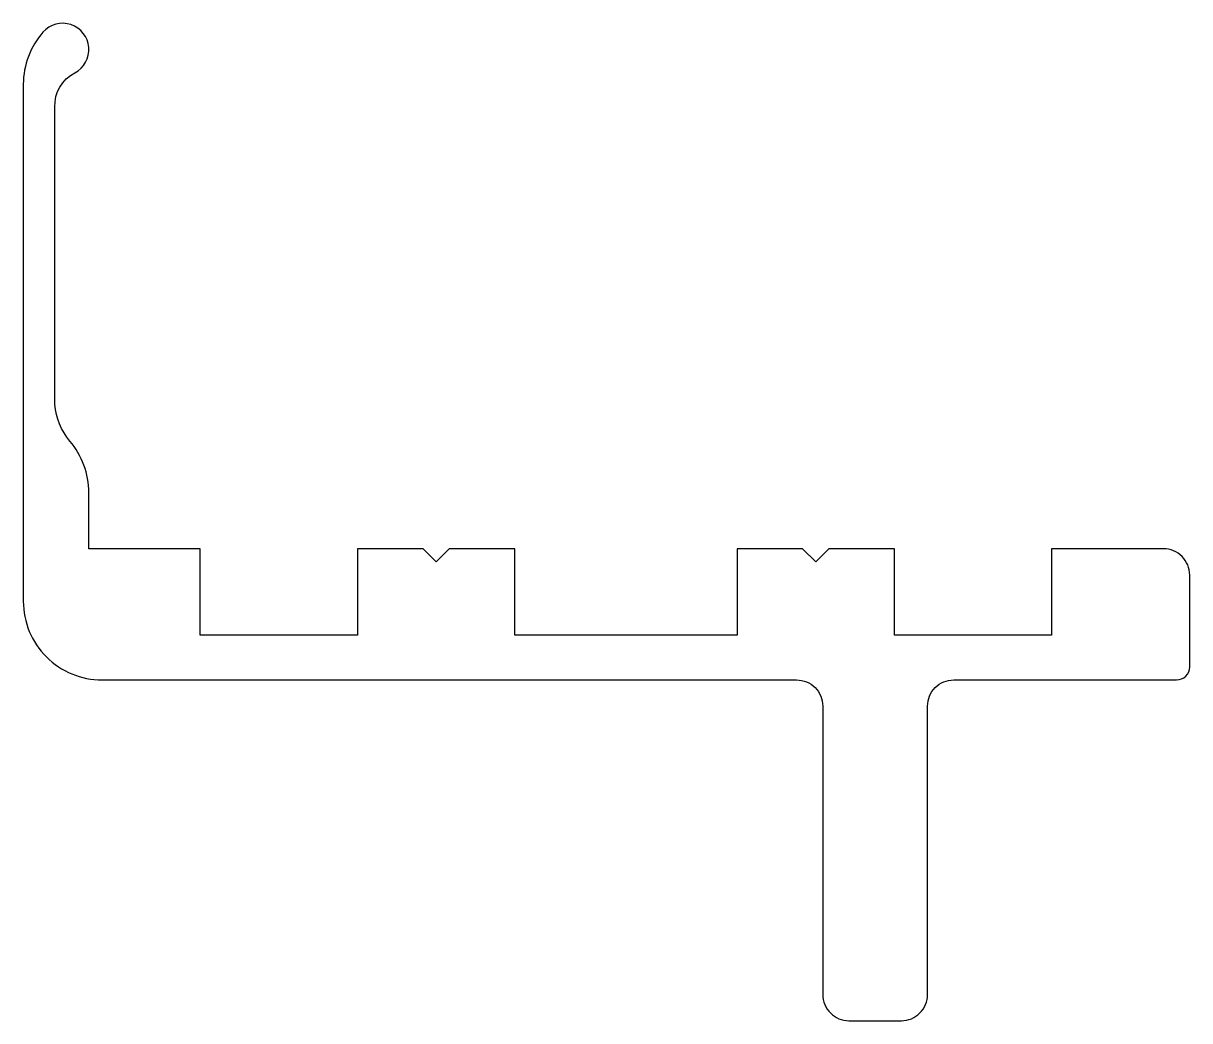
# Model space of a CAD drawing. Extents: x 1429.4 to 1473.9, y -24 to 14.
import ezdxf

# ---------------------------------------------------------------- set-up
doc = ezdxf.new("R2010")
doc.units = 0
doc.header["$LTSCALE"] = 15
doc.layers.get('0').update_dxf_attribs({"linetype": 'CONTINUOUS'})

msp = doc.modelspace()

# ---------------------------------------------------------------- linework, layer by layer
msp.add_lwpolyline([(1445.664, -6.037), (1445.164, -6.537), (1444.664, -6.037), (1442.164, -6.037), (1442.164, -9.337), (1436.164, -9.337), (1436.164, -6.037), (1431.914, -6.037), (1431.914, -3.892, 0.178582), (1431.186, -1.928, -0.14712), (1430.614, -0.537), (1430.614, 10.816, -0.285302), (1431.38, 12.123, 1.200339), (1430.164, 13.67, 0.182676), (1429.414, 11.685), (1429.414, -8.037, 0.414214), (1432.414, -11.037), (1458.914, -11.037, -0.414214), (1459.914, -12.037), (1459.914, -23.037, 0.414214), (1460.914, -24.037), (1462.914, -24.037, 0.414214), (1463.914, -23.037), (1463.914, -12.037, -0.414214), (1464.914, -11.037), (1473.414, -11.037, 0.414214), (1473.914, -10.537), (1473.914, -7.037, 0.414214), (1472.914, -6.037), (1468.647, -6.037), (1468.647, -9.337), (1462.647, -9.337), (1462.647, -6.037), (1460.147, -6.037), (1459.647, -6.537), (1459.147, -6.037), (1456.647, -6.037), (1456.647, -9.337), (1448.164, -9.337), (1448.164, -6.037)], format="xyb", close=True)

doc.saveas('drawing.dxf')
